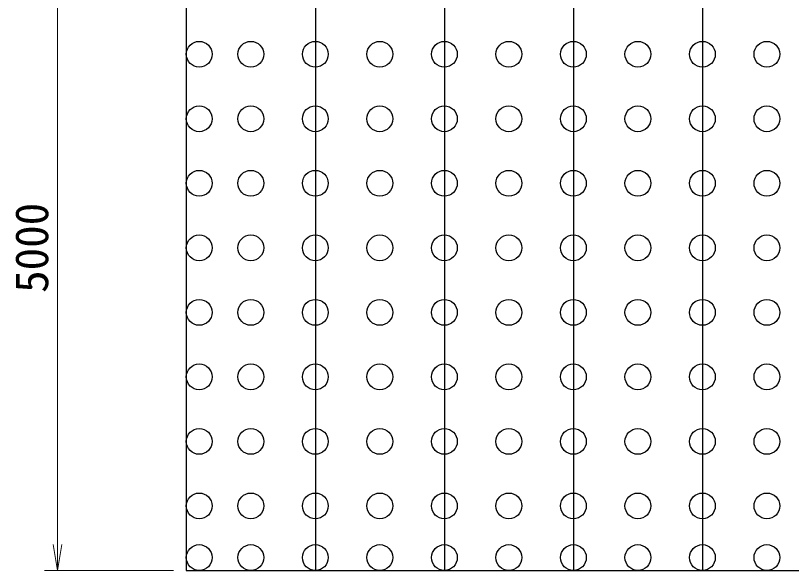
# Model space of a CAD drawing. Units: millimetres, scale not verified. Extents: x 690 to 40690, y 684 to 28809.
# Drawn here: x 25169 to 31184, y 9347 to 13647 of the extents above; entities that cross this region are included whole.
import ezdxf
from ezdxf.enums import TextEntityAlignment as Align

# ---------------------------------------------------------------- set-up
doc = ezdxf.new("R2010")
doc.units = ezdxf.units.MM
doc.header["$LTSCALE"] = 100
doc.layers.add('C-STR', color=7, linetype='Continuous', lineweight=25)
doc.layers.add('C-STR-DIM', color=1, linetype='Continuous', lineweight=13)
doc.styles.add('ＭＳ ゴシック', font='')
doc.styles.get('ＭＳ ゴシック').set_extended_font_data('MS Gothic')

msp = doc.modelspace()

# ---------------------------------------------------------------- linework, layer by layer
at = {"layer": 'C-STR'}
for p, q in [((26493.3, 19346.8), (26493.3, 9346.8)), ((27493.3, 19346.8), (27493.3, 9346.8)), ((28493.3, 19346.8), (28493.3, 9346.8)), ((29493.3, 19346.8), (29493.3, 9346.8)), ((30493.3, 19346.8), (30493.3, 9346.8)), ((26493.3, 9346.8), (36493.3, 9346.8))]:
    msp.add_line(p, q, dxfattribs=at)
for centre in [(26593.3, 13346.8), (26993.3, 13346.8), (27493.3, 13346.8), (27993.3, 13346.8), (28493.3, 13346.8), (28993.3, 13346.8), (29493.3, 13346.8), (29993.3, 13346.8), (30493.3, 13346.8), (30993.3, 13346.8), (26593.3, 12846.8), (26993.3, 12846.8), (27493.3, 12846.8), (27993.3, 12846.8), (28493.3, 12846.8), (28993.3, 12846.8), (29493.3, 12846.8), (29993.3, 12846.8), (30493.3, 12846.8), (30993.3, 12846.8), (26593.3, 12346.8), (26993.3, 12346.8), (27493.3, 12346.8), (27993.3, 12346.8), (28493.3, 12346.8), (28993.3, 12346.8), (29493.3, 12346.8), (29993.3, 12346.8), (30493.3, 12346.8), (30993.3, 12346.8), (26593.3, 11846.8), (26993.3, 11846.8), (27493.3, 11846.8), (27993.3, 11846.8), (28493.3, 11846.8), (28993.3, 11846.8), (29493.3, 11846.8), (29993.3, 11846.8), (30493.3, 11846.8), (30993.3, 11846.8), (26593.3, 11346.8), (26993.3, 11346.8), (27493.3, 11346.8), (27993.3, 11346.8), (28493.3, 11346.8), (28993.3, 11346.8), (29493.3, 11346.8), (29993.3, 11346.8), (30493.3, 11346.8), (30993.3, 11346.8), (26593.3, 10846.8), (26993.3, 10846.8), (27493.3, 10846.8), (27993.3, 10846.8), (28493.3, 10846.8), (28993.3, 10846.8), (29493.3, 10846.8), (29993.3, 10846.8), (30493.3, 10846.8), (30993.3, 10846.8), (26593.3, 10346.8), (26993.3, 10346.8), (27493.3, 10346.8), (27993.3, 10346.8), (28493.3, 10346.8), (28993.3, 10346.8), (29493.3, 10346.8), (29993.3, 10346.8), (30493.3, 10346.8), (30993.3, 10346.8), (26593.3, 9846.8), (26993.3, 9846.8), (27493.3, 9846.8), (27993.3, 9846.8), (28493.3, 9846.8), (28993.3, 9846.8), (29493.3, 9846.8), (29993.3, 9846.8), (30493.3, 9846.8), (30993.3, 9846.8), (26593.3, 9446.8), (26993.3, 9446.8), (27493.3, 9446.8), (27993.3, 9446.8), (28493.3, 9446.8), (28993.3, 9446.8), (29493.3, 9446.8), (29993.3, 9446.8), (30493.3, 9446.8), (30993.3, 9446.8)]:
    msp.add_circle(centre, 100, dxfattribs=at)
at = {"layer": 'C-STR-DIM'}
for p, q in [((25494.6, 14346.8), (25494.6, 9346.8)), ((26393.3, 9346.8), (25394.6, 9346.8))]:
    msp.add_line(p, q, dxfattribs=at)
msp.add_lwpolyline([(25461.2, 9546.8), (25494.6, 9346.8), (25527.9, 9546.8)], dxfattribs=at)

# ---------------------------------------------------------------- texts
at = {"layer": 'C-STR-DIM', "color": 7, "style": 'ＭＳ ゴシック'}
msp.add_text('5000', height=256.6, rotation=90, dxfattribs=at).set_placement((25294.6, 11846.8), align=Align.MIDDLE_CENTER)

doc.saveas('drawing.dxf')
